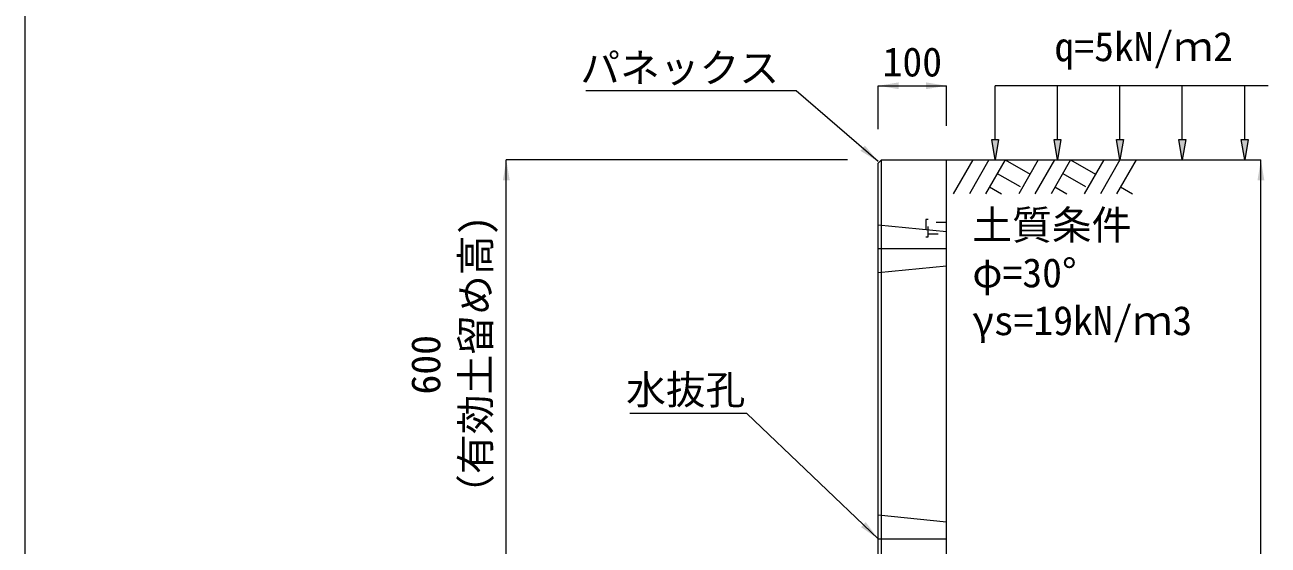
# Model space of a CAD drawing. Units: millimetres at full size. Extents: x 172874 to 217143, y 854931 to 903297.
# Drawn here: x 181274 to 183096, y 868247 to 869009 of the extents above; entities that cross this region are included whole.
import ezdxf
from ezdxf.enums import TextEntityAlignment as Align

# ---------------------------------------------------------------- set-up
doc = ezdxf.new("R2010")
doc.units = ezdxf.units.MM
doc.header["$LTSCALE"] = 20
for name, pattern in [('DASHED', [7.5, 6, -1.5]), ('USER1', [28.575, 19.05, -3.175, 3.175, -3.175]), ('USER3', [1.35, 0.75, -0.6])]:
    doc.linetypes.add(name, pattern=pattern)
for name, color, linetype, lineweight in [('0_2', 7, 'Continuous', 20), ('パネックスKDS', 2, 'Continuous', 13), ('図枠', 5, 'Continuous', 13), ('寸法線', 7, 'Continuous', 13), ('引出線', 4, 'Continuous', 13), ('補助線', 8, 'Continuous', 13), ('ｲﾝｻｰﾄ', 3, 'USER3', 5), ('ﾊｯﾁﾝｸﾞ', 7, 'Continuous', 5)]:
    doc.layers.add(name, color=color, linetype=linetype, lineweight=lineweight)
doc.layers.add('文字', color=7, linetype='Continuous')
doc.styles.add('ＭＳ ゴシック', font='')
doc.styles.get('ＭＳ ゴシック').set_extended_font_data('MS Gothic')

# ---------------------------------------------------------------- blocks, each defined once
blk = doc.blocks.new('filled_arrow')
at = {"color": 0, "linetype": 'Continuous', "lineweight": -2}
blk.add_solid([(7.5, 1.25), (0, 0), (7.5, -1.25)], dxfattribs=at)

msp = doc.modelspace()

# ---------------------------------------------------------------- hatches: boundary and pattern name
at = {"layer": '寸法線'}
for points in [[(182701.11, 868841.42), (182696.11, 868811.42), (182691.11, 868841.42)], [(182792.53, 868841.42), (182787.53, 868811.42), (182782.53, 868841.42)], [(182883.94, 868841.42), (182878.94, 868811.42), (182873.94, 868841.42)], [(182975.35, 868841.42), (182970.35, 868811.42), (182965.35, 868841.42)], [(183066.77, 868841.42), (183061.77, 868811.42), (183056.77, 868841.42)], [(183066.77, 868841.42), (183061.77, 868811.42), (183056.77, 868841.42)]]:
    msp.add_hatch(color=256, dxfattribs=at).paths.add_polyline_path(points)

# ---------------------------------------------------------------- linework, layer by layer
at = {"layer": '0_2'}
msp.add_line((182604.7, 868811.42), (183004.7, 868811.42), dxfattribs=at)
at = {"layer": 'パネックスKDS'}
for p, q in [((182524.7, 868806.42), (182529.7, 868811.42)), ((182529.7, 868811.42), (182624.7, 868811.42)), ((182624.7, 867331.42), (182624.7, 868811.42)), ((182524.7, 868211.42), (182524.7, 868806.42))]:
    msp.add_line(p, q, dxfattribs=at)
at = {"layer": 'パネックスKDS', "lineweight": 5}
msp.add_line((182529.7, 868211.42), (182529.7, 868811.42), dxfattribs=at)
at = {"layer": 'パネックスKDS', "linetype": 'DASHED', "lineweight": 9}
for p, q in [((182524.7, 868716.42), (182624.7, 868706.42)), ((182524.7, 868646.42), (182624.7, 868656.42)), ((182524.7, 868291.42), (182624.7, 868281.42))]:
    msp.add_line(p, q, dxfattribs=at)
at = {"layer": '図枠'}
msp.add_line((181274.21, 874031.02), (181274.21, 854931.02), dxfattribs=at)
at = {"layer": '寸法線'}
for p, q in [((182524.7, 868919.97), (182624.7, 868919.97)), ((182524.7, 868856.42), (182524.7, 868919.97)), ((182624.7, 868861.42), (182624.7, 868919.97)), ((181979.7, 868211.42), (181979.7, 868811.42)), ((182479.7, 868811.42), (181979.7, 868811.42)), ((182674.7, 868811.42), (183085.54, 868811.42)), ((183085.54, 867331.42), (183085.54, 868811.42))]:
    msp.add_line(p, q, dxfattribs=at)
at = {"layer": '寸法線', "lineweight": 9}
for p, q in [((183096.11, 868919.97), (182696.11, 868919.97)), ((182696.11, 868841.42), (182696.11, 868919.97)), ((182787.53, 868841.42), (182787.53, 868919.97)), ((182878.94, 868841.42), (182878.94, 868919.97)), ((182970.35, 868841.42), (182970.35, 868919.97)), ((183061.77, 868841.42), (183061.77, 868919.97))]:
    msp.add_line(p, q, dxfattribs=at)
for points in [[(182701.11, 868841.42), (182696.11, 868811.42), (182691.11, 868841.42)], [(182792.53, 868841.42), (182787.53, 868811.42), (182782.53, 868841.42)], [(182883.94, 868841.42), (182878.94, 868811.42), (182873.94, 868841.42)], [(182975.35, 868841.42), (182970.35, 868811.42), (182965.35, 868841.42)], [(183066.77, 868841.42), (183061.77, 868811.42), (183056.77, 868841.42)], [(183066.77, 868841.42), (183061.77, 868811.42), (183056.77, 868841.42)]]:
    msp.add_lwpolyline(points, close=True, dxfattribs=at)
at = {"layer": '引出線'}
for points in [[(182524.7, 868808.92), (182404.49, 868912.38), (182096.24, 868912.38)], [(182524.7, 868256.42), (182332.24, 868439.87), (182160.5, 868439.87)]]:
    msp.add_lwpolyline(points, dxfattribs=at)
at = {"layer": '補助線', "linetype": 'USER1'}
for p, q in [((182524.7, 868681.42), (182624.7, 868681.42)), ((182524.7, 868256.42), (182624.7, 868256.42))]:
    msp.add_line(p, q, dxfattribs=at)
at = {"layer": 'ｲﾝｻｰﾄ'}
for p, q in [((182594.7, 868723.92), (182594.7, 868698.92)), ((182597.7, 868723.92), (182594.7, 868723.92)), ((182597.7, 868698.92), (182597.7, 868723.92)), ((182624.7, 868719.92), (182597.7, 868719.92)), ((182597.7, 868702.92), (182624.7, 868702.92)), ((182594.7, 868698.92), (182597.7, 868698.92))]:
    msp.add_line(p, q, dxfattribs=at)
at = {"layer": 'ﾊｯﾁﾝｸﾞ', "lineweight": 9}
for p, q in [((182663.35, 868811.41), (182634.7, 868761.79)), ((182686.97, 868811.41), (182658.32, 868761.79)), ((182710.59, 868811.41), (182681.94, 868761.79)), ((182710.59, 868811.41), (182747.16, 868790.3)), ((182759.35, 868811.41), (182730.7, 868761.79)), ((182782.97, 868811.41), (182754.32, 868761.79)), ((182806.59, 868811.41), (182777.94, 868761.79)), ((182806.59, 868811.41), (182843.16, 868790.3)), ((182855.35, 868811.41), (182826.7, 868761.79)), ((182878.97, 868811.41), (182850.32, 868761.79)), ((182902.59, 868811.41), (182873.94, 868761.79)), ((182699.17, 868791.63), (182732.58, 868772.34)), ((182795.17, 868791.63), (182828.58, 868772.34)), ((182687.75, 868771.85), (182705.16, 868761.79)), ((182783.75, 868771.85), (182801.16, 868761.79)), ((182879.75, 868771.85), (182897.16, 868761.79))]:
    msp.add_line(p, q, dxfattribs=at)

# ---------------------------------------------------------------- block references
at = {"layer": '寸法線', "xscale": 4, "yscale": 4}
msp.add_blockref('filled_arrow', (182524.7, 868919.97), dxfattribs=at)
for p, rotation in [((182624.7, 868919.97), 180), ((181979.7, 868811.42), 270), ((183085.54, 868811.42), 270)]:
    msp.add_blockref('filled_arrow', p, dxfattribs=dict(at, rotation=rotation))
at = {"layer": '引出線', "xscale": 4, "yscale": 4}
for p, rotation in [((182524.7, 868808.92), 139.3), ((182524.7, 868256.42), 136.4)]:
    msp.add_blockref('filled_arrow', p, dxfattribs=dict(at, rotation=rotation))

# ---------------------------------------------------------------- texts
at = {"layer": '寸法線', "style": 'ＭＳ ゴシック'}
msp.add_text('100', height=42.72, dxfattribs=at).set_placement((182574.7, 868954.97), align=Align.MIDDLE_CENTER)
for s, p in [('土質条件', (182662.67, 868737.43)), ('φ=30°', (182662.67, 868667.43)), ('γs=19kN/ｍ3', (182662.67, 868597.43))]:
    msp.add_text(s, height=42.72, dxfattribs=at).set_placement(p, align=Align.TOP_LEFT)
for s, p in [('（有効土留め高)', (181968.9, 868292.89)), ('600', (181895.78, 868467.71))]:
    msp.add_text(s, height=42.72, rotation=90, dxfattribs=at).set_placement(p, align=Align.BOTTOM_LEFT)
at = {"layer": '引出線', "style": 'ＭＳ ゴシック'}
for s, p in [('パネックス', (182379.49, 868967.52)), ('水抜孔', (182329.99, 868496.15))]:
    msp.add_text(s, height=42.72, dxfattribs=at).set_placement(p, align=Align.TOP_RIGHT)
at = {"layer": '文字', "style": 'ＭＳ ゴシック'}
msp.add_text('q=5kN/ｍ2', height=42.72, dxfattribs=at).set_placement((182783, 868943.24), align=Align.BOTTOM_LEFT)

doc.saveas('drawing.dxf')
